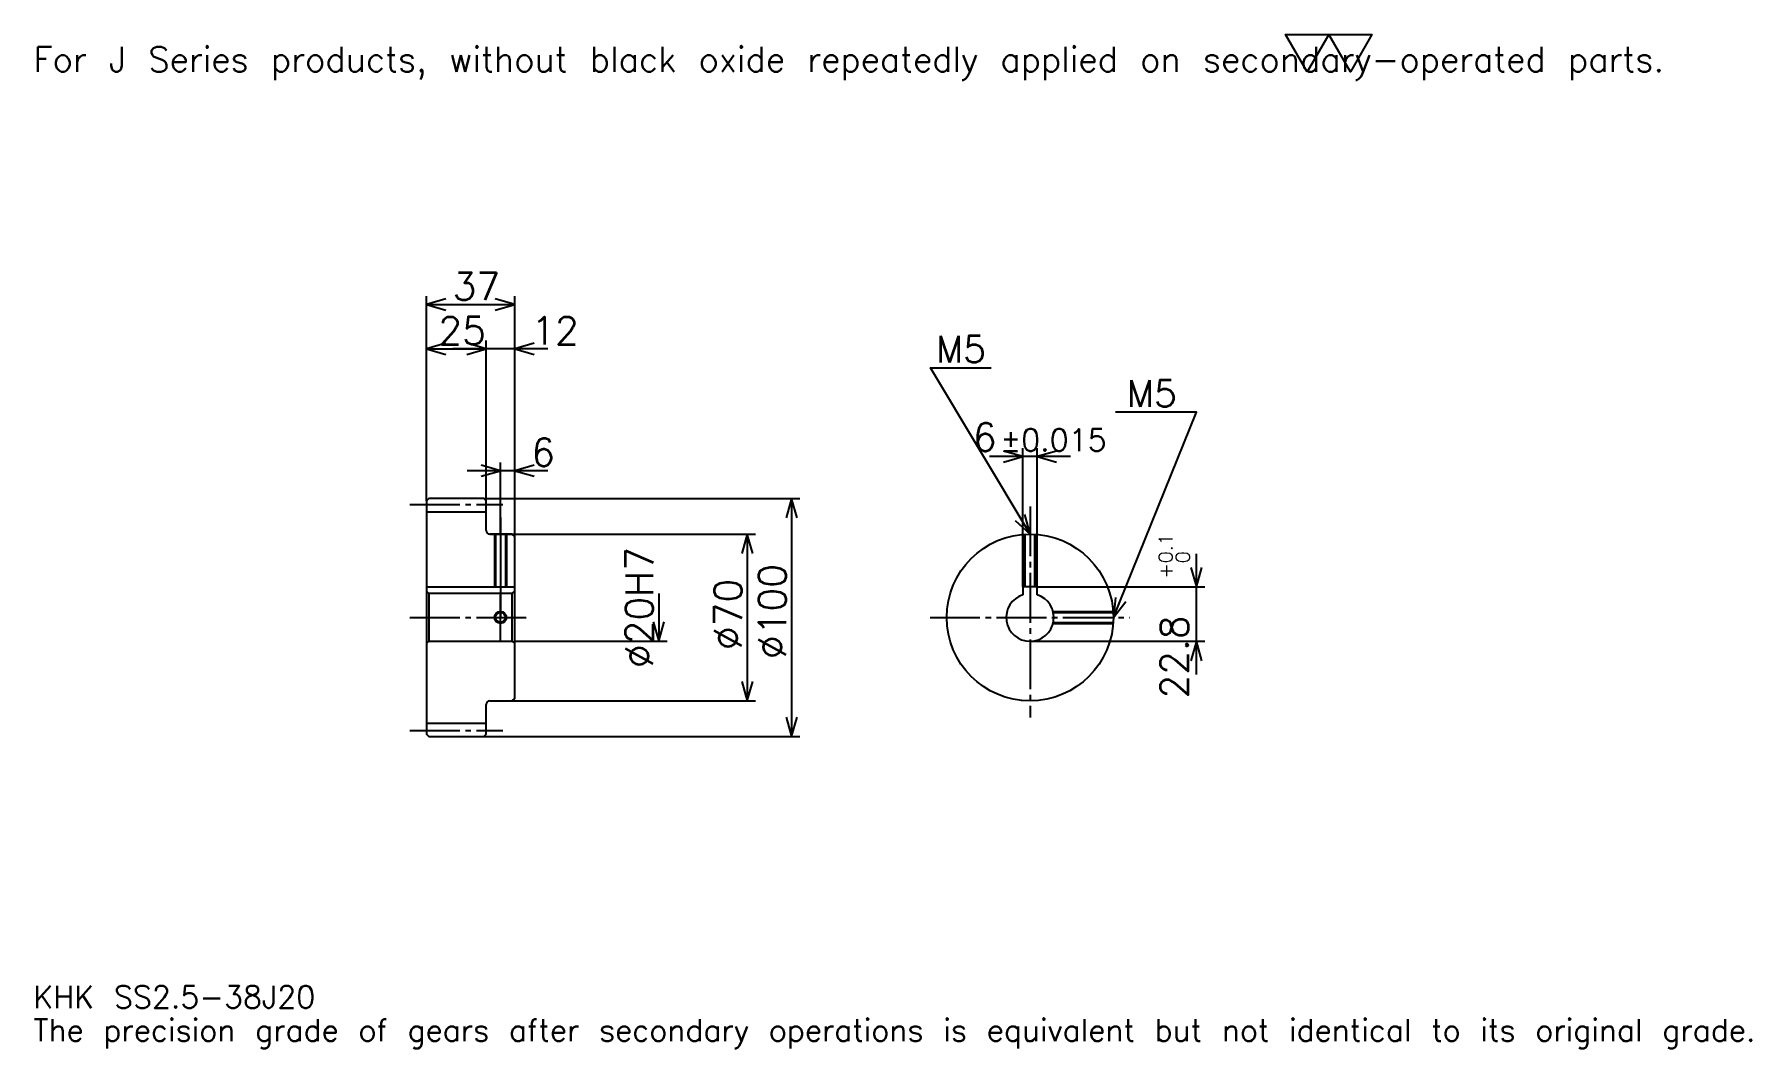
# Model space of a CAD drawing. Extents: x 24 to 745, y 9 to 434.
import ezdxf

# ---------------------------------------------------------------- set-up
doc = ezdxf.new("R2010")
doc.units = 0
doc.linetypes.add('DASHDOT', pattern=[27.913044, 20.934783, -2.326087, 2.326087, -2.326087])
doc.layers.get('0').update_dxf_attribs({"linetype": 'CONTINUOUS'})
doc.layers.add('DASHDOT', color=6, linetype='DASHDOT')
doc.styles.add('KANJI', font='TXT', dxfattribs={"bigfont": 'BIGFONT'})

msp = doc.modelspace()

# ---------------------------------------------------------------- linework, layer by layer
at = {"color": 5}
for p, q in [((188.413055, 239.57608), (188.413055, 324.478271)), ((188.413055, 320.989136), (225.413055, 320.989136)), ((225.413055, 239.57608), (225.413055, 324.478271)), ((213.413055, 239.57608), (213.413055, 305.869568)), ((188.413055, 302.380432), (213.413055, 302.380432)), ((239.369568, 302.380432), (199.456528, 302.380432)), ((438.847839, 202.376083), (438.847839, 260.630432)), ((444.847839, 202.376083), (444.847839, 260.630432)), ((219.413055, 239.57608), (219.413055, 254.695648)), ((458.804352, 257.141296), (424.891296, 257.141296)), ((239.369568, 251.206512), (205.456528, 251.206512)), ((188.413055, 238.57608), (188.413055, 239.57608)), ((212.413055, 239.57608), (225.413055, 239.57608)), ((213.413055, 238.57608), (213.413055, 239.57608)), ((219.413055, 224.57608), (219.413055, 239.57608)), ((219.413055, 224.57608), (219.413055, 239.57608)), ((225.413055, 239.57608), (345.206543, 239.57608)), ((225.413055, 223.57608), (225.413055, 239.57608)), ((341.717407, 239.57608), (341.717407, 139.57608)), ((214.913055, 224.57608), (225.413055, 224.57608)), ((225.413055, 224.57608), (326.597839, 224.57608)), ((323.108704, 224.57608), (323.108704, 154.57608)), ((511.739136, 165.619568), (511.739136, 216.332596)), ((444.847839, 202.376083), (515.228271, 202.376083)), ((285.891296, 199.57608), (285.891296, 179.57608)), ((225.413055, 179.57608), (289.380432, 179.57608)), ((441.847839, 179.57608), (515.228271, 179.57608)), ((214.913055, 154.57608), (225.413055, 154.57608)), ((225.413055, 154.57608), (326.597839, 154.57608)), ((212.413055, 139.57608), (225.413055, 139.57608)), ((225.413055, 139.57608), (345.206543, 139.57608))]:
    msp.add_line(p, q, dxfattribs=at)
at = {"color": 4}
for p, q in [((188.413055, 233.95108), (213.413055, 233.95108)), ((188.413055, 202.376083), (225.413055, 202.376083)), ((189.413055, 199.57608), (189.413055, 179.57608)), ((224.413055, 199.57608), (225.413055, 200.57608)), ((224.413055, 179.57608), (225.413055, 178.57608)), ((188.413055, 145.20108), (213.413055, 145.20108))]:
    msp.add_line(p, q, dxfattribs=at)
at = {"color": 7}
msp.add_lwpolyline([(558.260864, 418.695648), (549.189148, 434.419983), (585.476074, 434.419983), (576.404358, 418.695648), (567.332581, 434.419983), (558.260864, 418.695648)], dxfattribs=at)
at = {"color": 5}
for points in [[(196.554352, 323.315186), (188.413055, 320.989136), (196.554352, 318.663025)], [(217.271759, 318.663025), (225.413055, 320.989136), (217.271759, 323.315186)], [(196.554352, 304.706512), (188.413055, 302.380432), (196.554352, 300.054352)], [(205.271759, 300.054352), (213.413055, 302.380432), (205.271759, 304.706512)], [(205.271759, 300.054352), (213.413055, 302.380432), (205.271759, 304.706512)], [(233.554352, 304.706512), (225.413055, 302.380432), (233.554352, 300.054352)], [(441.847839, 224.57608), (399.978271, 294.358704), (425.565247, 294.358704)], [(476.847839, 189.57608), (511.739136, 275.75), (477.778259, 275.75)], [(211.271759, 248.880432), (219.413055, 251.206512), (211.271759, 253.532608)], [(233.554352, 253.532608), (225.413055, 251.206512), (233.554352, 248.880432)], [(430.706543, 254.815216), (438.847839, 257.141296), (430.706543, 259.467377)], [(452.989136, 259.467377), (444.847839, 257.141296), (452.989136, 254.815216)], [(344.043488, 231.434784), (341.717407, 239.57608), (339.391327, 231.434784)], [(435.664551, 230.360428), (441.847839, 224.57608), (439.653778, 232.753952)], [(325.434784, 216.434784), (323.108704, 224.57608), (320.782623, 216.434784)], [(509.413055, 210.51738), (511.739136, 202.376083), (514.065186, 210.51738)], [(477.747192, 197.99527), (476.847839, 189.57608), (482.059326, 196.249313)], [(283.565216, 187.717377), (285.891296, 179.57608), (288.217407, 187.717377)], [(514.065186, 171.434784), (511.739136, 179.57608), (509.413055, 171.434784)], [(320.782623, 162.717377), (323.108704, 154.57608), (325.434784, 162.717377)], [(339.391327, 147.717377), (341.717407, 139.57608), (344.043488, 147.717377)]]:
    msp.add_lwpolyline(points, dxfattribs=at)
at = {"color": 4}
for points in [[(213.413055, 226.07608), (213.413055, 238.57608), (212.413055, 239.57608), (189.413055, 239.57608), (188.413055, 238.57608), (188.413055, 178.57608)], [(214.913055, 154.57608), (224.413055, 154.57608), (225.413055, 155.57608), (225.413055, 223.57608), (224.413055, 224.57608), (214.913055, 224.57608)], [(216.913055, 224.57608), (216.913055, 202.376083)], [(217.348053, 224.57608), (217.348053, 202.376083)], [(221.478058, 224.57608), (221.478058, 202.376083)], [(221.913055, 224.57608), (221.913055, 202.376083)], [(439.347839, 202.376083), (439.347839, 224.486679)], [(439.782837, 202.376083), (439.782837, 224.515106)], [(443.912842, 202.376083), (443.912842, 224.515106)], [(444.347839, 202.376083), (444.347839, 224.486679)], [(444.847839, 199.115479), (444.847839, 202.376083), (438.847839, 202.376083), (438.847839, 199.115479)], [(188.413055, 178.57608), (189.413055, 179.57608), (224.413055, 179.57608), (224.413055, 199.57608), (189.413055, 199.57608), (188.413055, 200.57608)], [(451.530304, 192.07608), (476.758453, 192.07608)], [(451.632294, 191.641083), (476.786865, 191.641083)], [(451.530304, 187.07608), (476.758453, 187.07608)], [(451.632294, 187.511078), (476.786865, 187.511078)], [(188.413055, 178.57608), (188.413055, 140.57608), (189.413055, 139.57608), (212.413055, 139.57608), (213.413055, 140.57608), (213.413055, 153.07608)]]:
    msp.add_lwpolyline(points, dxfattribs=at)
for centre, radius in [((441.847839, 189.57608), 35), ((219.413055, 189.57608), 2.065)]:
    msp.add_circle(centre, radius, dxfattribs=at)
at = {"color": 7}
msp.add_circle((219.413055, 189.57608), 2.5, dxfattribs=at)
at = {"color": 4}
for centre, radius, start, end in [((214.913055, 226.07608), 1.5, 180, 270), ((441.847839, 189.57608), 10, 107.457602748, 72.542397252), ((214.913055, 153.07608), 1.5, 90, 180)]:
    msp.add_arc(centre, radius, start, end, dxfattribs=at)
at = {"layer": 'DASHDOT', "color": 7}
for p, q in [((181.434799, 237.07608), (220.391312, 237.07608)), ((441.847839, 236.206512), (441.847839, 147.597824)), ((219.413055, 224.57608), (219.413055, 189.57608)), ((181.434799, 189.57608), (232.391312, 189.57608)), ((399.869568, 189.57608), (483.826111, 189.57608)), ((181.434799, 142.07608), (220.391312, 142.07608))]:
    msp.add_line(p, q, dxfattribs=at)
for points in [[(219.413055, 231.554337), (219.413055, 195.397827)], [(219.413055, 180.097824), (219.413055, 199.054337)], [(209.934799, 189.57608), (228.891312, 189.57608)]]:
    msp.add_lwpolyline(points, dxfattribs=at)

# ---------------------------------------------------------------- texts
at = {"color": 7, "style": 'KANJI'}
for s, height, p in [('For J Series products, without black oxide repeatedly applied on secondary-operated parts.', 10.467391, (23.26087, 418.695648)), ('37', 11.630435, (199.353271, 322.849976)), ('25', 11.630435, (193.353271, 304.241302)), ('12', 11.630435, (232.391312, 304.241302)), ('M5', 11.165218, (402.304382, 296.684784)), ('M5', 11.165218, (482.43042, 278.07608)), ('6', 11.630435, (417.840332, 259.467377)), ('%%p0.015', 9.304348, (429.353027, 259.467377)), ('6', 11.630435, (232.391312, 253.067383)), ('KHK SS2.5-38J20', 9.304348, (23.26087, 25.586956)), ('The precision grade of gears after secondary operations is equivalent but not identical to its original grade.', 9.304348, (23.26087, 11.630435))]:
    msp.add_text(s, height=height, dxfattribs=at).set_placement(p)
for s, height, p in [('%%c20H7', 11.630435, (283.565216, 168.35054)), ('0.1', 5.815217, (501.736969, 212.387711)), ('0', 5.815217, (508.947845, 212.387711)), ('%%c100', 11.630435, (339.391327, 172.130432)), ('+', 5.815217, (501.736969, 205.874664)), ('%%c70', 11.630435, (320.782623, 175.910324)), ('22.8', 11.630435, (508.25, 155.533539))]:
    msp.add_text(s, height=height, rotation=90, dxfattribs=at).set_placement(p)

doc.saveas('drawing.dxf')
